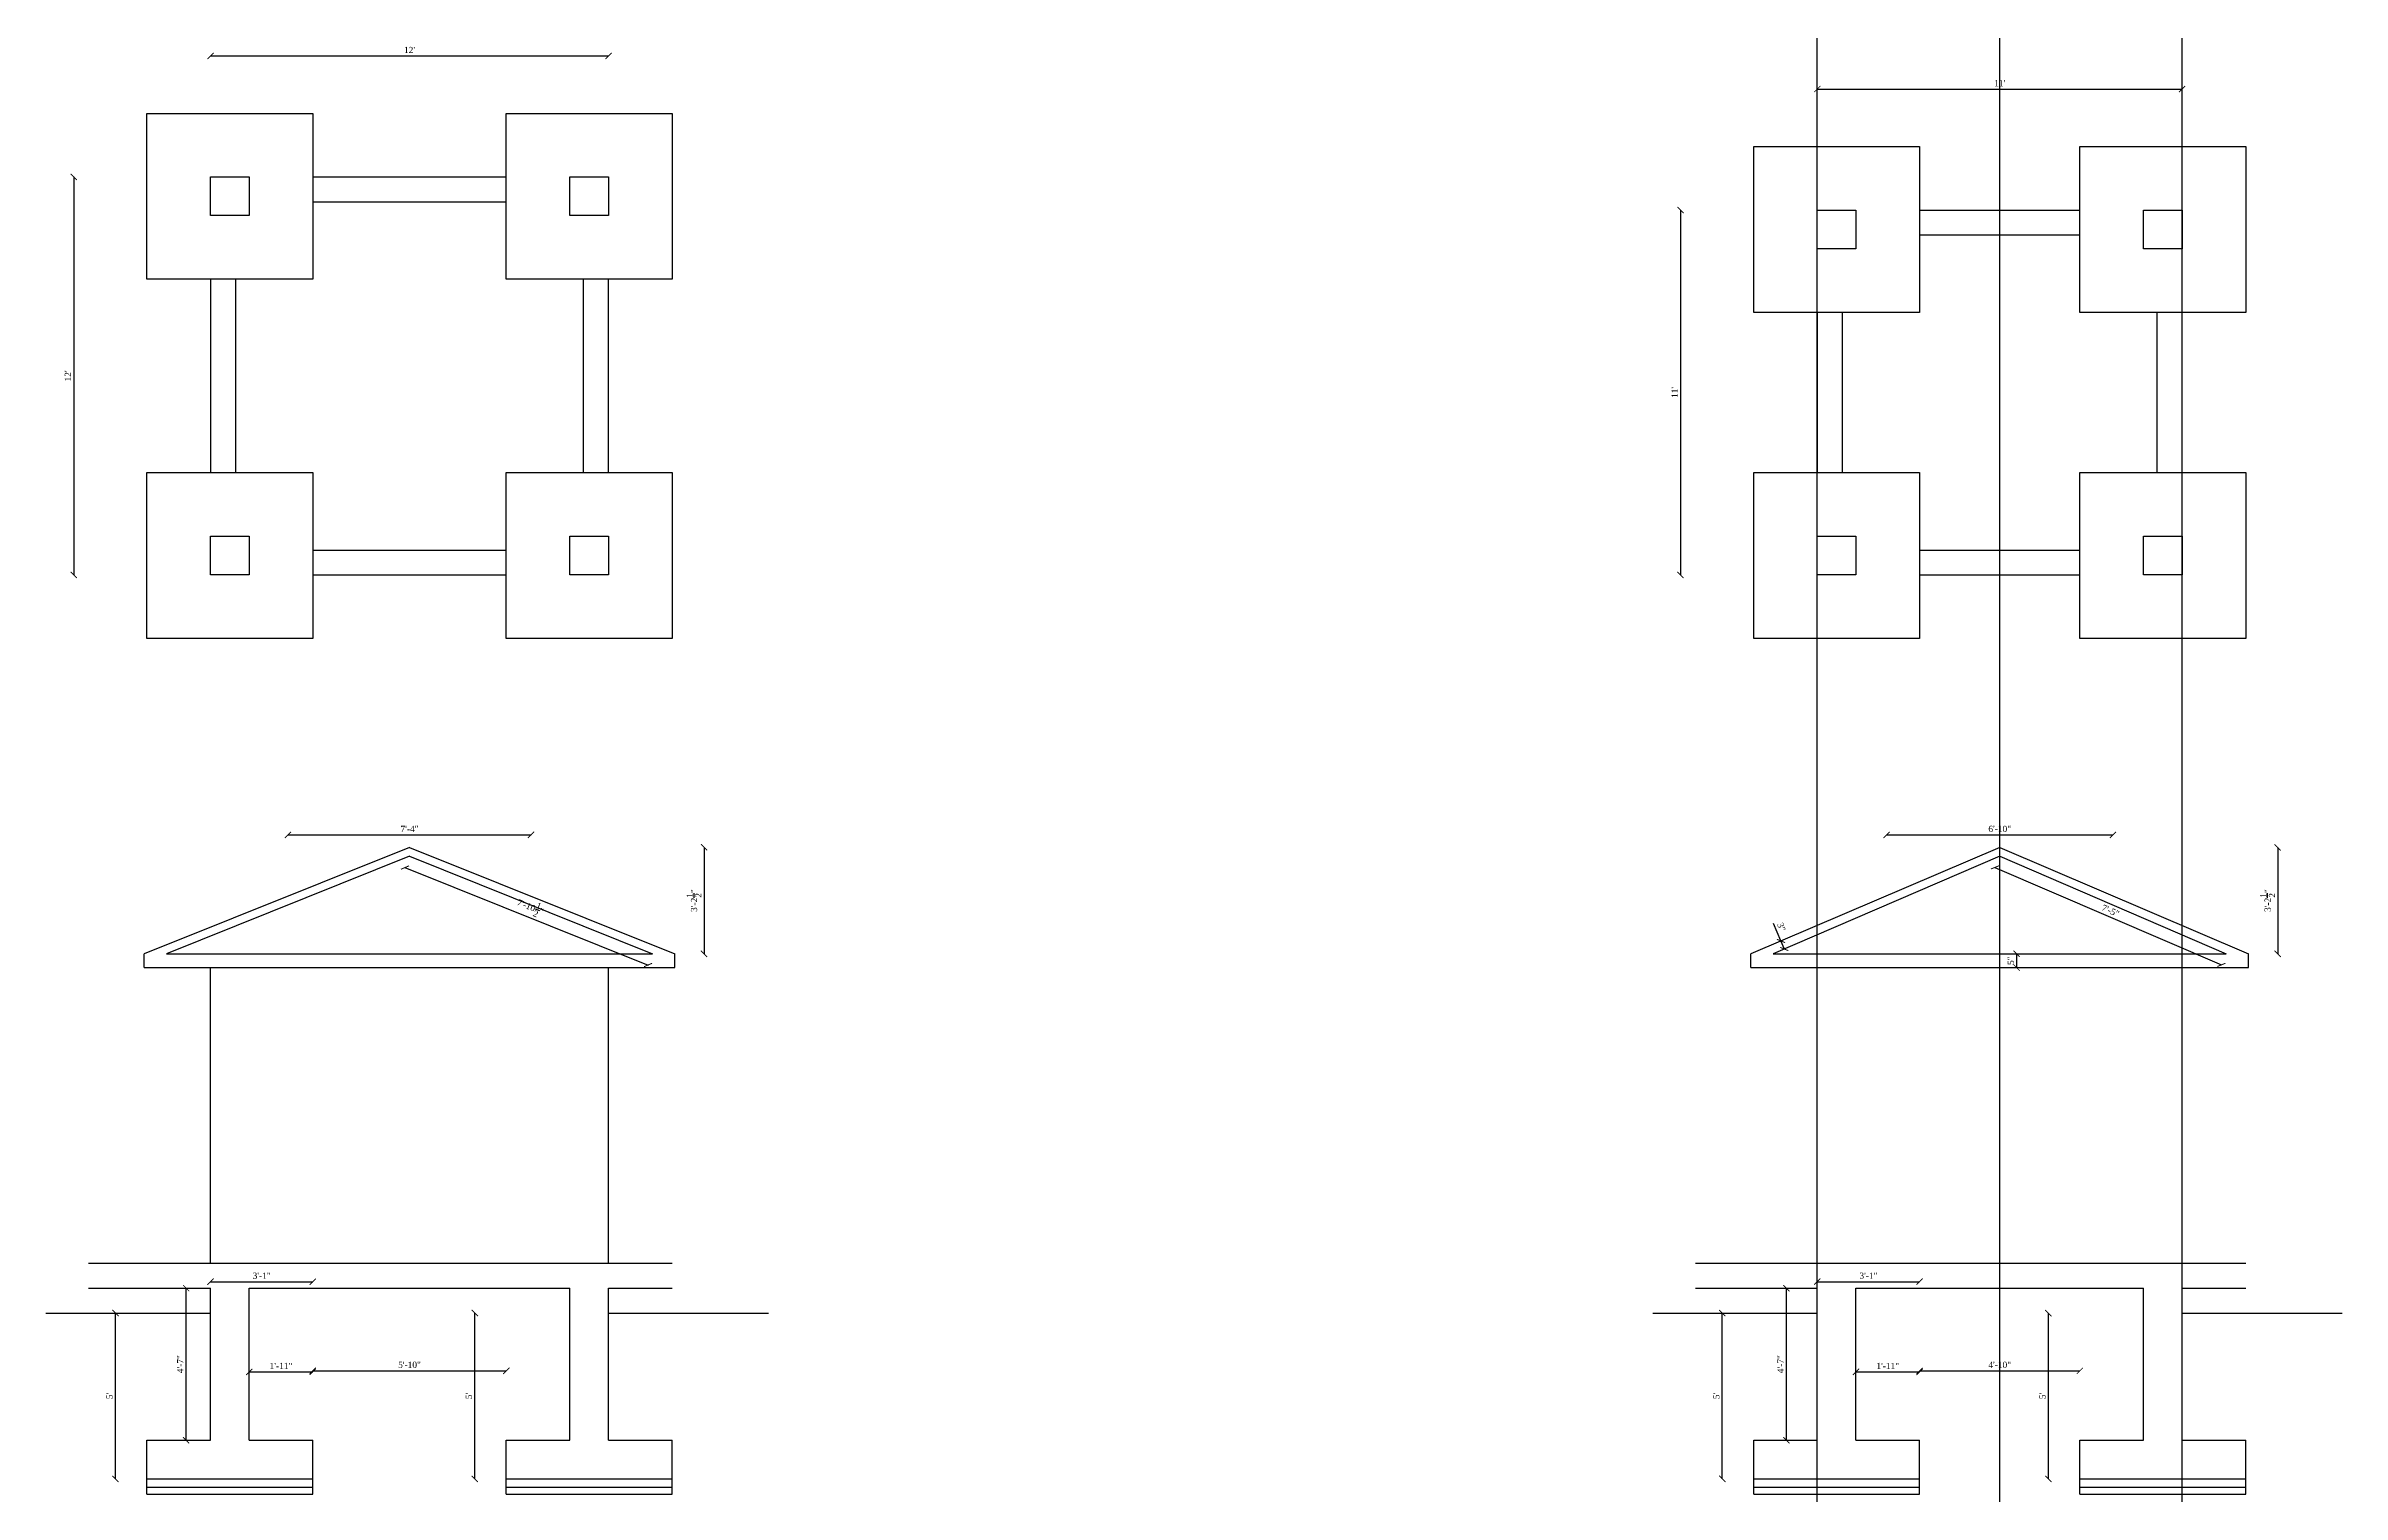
# Model space of a CAD drawing. Header units: inches. Extents: x 61882 to 62712, y -4829 to -4305.
import ezdxf

# ---------------------------------------------------------------- set-up
doc = ezdxf.new("R2010")
doc.units = ezdxf.units.IN
doc.header["$MEASUREMENT"] = 0
doc.layers.add('ELEVATION', color=6, linetype='Continuous', lineweight=30)
doc.styles.get("Standard").update_dxf_attribs({"font": 'times.ttf'})
doc.dimstyles.get("Standard").update_dxf_attribs({"dimtxt": 2.25, "dimasz": 2.25, "dimexe": 0.18, "dimexo": 0.0625, "dimgap": 1, "dimtad": 1, "dimdec": 1, "dimzin": 0, "dimdsep": 46, "dimlunit": 4, "dimtxsty": 'Standard', "dimblk": 'ARCHTICK', "dimcen": 0.09, "dimse1": 1, "dimse2": 1, "dimadec": 0, "dimazin": 0, "dimtfac": 1, "dimtdec": 1, "dimtofl": 0, "dimtmove": 0, "dimatfit": 3, "dimldrblk": 'ARCHTICK', "dimfxl": 1, "dimtolj": 1, "dimtzin": 0, "dimarcsym": 0})

# ---------------------------------------------------------------- blocks, each defined once
blk = doc.blocks.new('_ArchTick')
at = {"color": 0, "linetype": 'ByBlock', "const_width": 0.15}
blk.add_lwpolyline([(-0.5, -0.5), (0.5, 0.5)], dxfattribs=at)
blk = doc.blocks.new('*D672')
at = {"layer": 'Defpoints', "color": 0, "transparency": 16777216}
for p in [(62085.26, -4308.56), (61941.26, -4352.36), (62085.26, -4352.36)]:
    blk.add_point(p, dxfattribs=at)
at = {"layer": 'ELEVATION', "color": 0, "lineweight": -2, "transparency": 16777216}
blk.add_line((61941.26, -4308.56), (62085.26, -4308.56), dxfattribs=at)
at = {"layer": 'ELEVATION', "color": 0, "lineweight": -2, "transparency": 16777216, "xscale": 2.25, "yscale": 2.25, "zscale": 2.25, "rotation": 180}
blk.add_blockref('_ArchTick', (61941.26, -4308.56), dxfattribs=at)
at = {"layer": 'ELEVATION', "color": 0, "lineweight": -2, "transparency": 16777216, "xscale": 2.25, "yscale": 2.25, "zscale": 2.25}
blk.add_blockref('_ArchTick', (62085.26, -4308.56), dxfattribs=at)
at = {"layer": 'ELEVATION', "color": 0, "transparency": 16777216, "insert": (62013.26, -4306.43), "char_height": 2.25, "attachment_point": 5}
blk.add_mtext("\\A1;12'", dxfattribs=at)
blk = doc.blocks.new('*D673')
at = {"layer": 'Defpoints', "color": 0, "transparency": 16777216}
for p in [(61941.26, -4352.36), (61891.77, -4496.36), (61941.26, -4496.36)]:
    blk.add_point(p, dxfattribs=at)
at = {"layer": 'ELEVATION', "color": 0, "lineweight": -2, "transparency": 16777216}
blk.add_line((61891.77, -4352.36), (61891.77, -4496.36), dxfattribs=at)
at = {"layer": 'ELEVATION', "color": 0, "lineweight": -2, "transparency": 16777216, "xscale": 2.25, "yscale": 2.25, "zscale": 2.25}
for p, rotation in [((61891.77, -4352.36), 90), ((61891.77, -4496.36), 270)]:
    blk.add_blockref('_ArchTick', p, dxfattribs=dict(at, rotation=rotation))
at = {"layer": 'ELEVATION', "color": 0, "transparency": 16777216, "insert": (61889.65, -4424.36), "char_height": 2.25, "attachment_point": 5, "rotation": 90}
blk.add_mtext("\\A1;12'", dxfattribs=at)
blk = doc.blocks.new('*D674')
at = {"layer": 'Defpoints', "color": 0, "transparency": 16777216}
for p in [(61906.87, -4763.45), (61918.26, -4763.45), (61918.26, -4823.45)]:
    blk.add_point(p, dxfattribs=at)
at = {"layer": 'ELEVATION', "color": 0, "lineweight": -2, "transparency": 16777216}
blk.add_line((61906.87, -4823.45), (61906.87, -4763.45), dxfattribs=at)
at = {"layer": 'ELEVATION', "color": 0, "lineweight": -2, "transparency": 16777216, "xscale": 2.25, "yscale": 2.25, "zscale": 2.25}
for p, rotation in [((61906.87, -4763.45), 90), ((61906.87, -4823.45), 270)]:
    blk.add_blockref('_ArchTick', p, dxfattribs=dict(at, rotation=rotation))
at = {"layer": 'ELEVATION', "color": 0, "transparency": 16777216, "insert": (61904.72, -4793.45), "char_height": 2.25, "attachment_point": 5, "rotation": 90}
blk.add_mtext("\\A1;5'", dxfattribs=at)
blk = doc.blocks.new('*D675')
at = {"layer": 'Defpoints', "color": 0, "transparency": 16777216}
for p in [(62036.87, -4763.45), (62048.26, -4763.45), (62048.26, -4823.45)]:
    blk.add_point(p, dxfattribs=at)
at = {"layer": 'ELEVATION', "color": 0, "lineweight": -2, "transparency": 16777216}
blk.add_line((62036.87, -4823.45), (62036.87, -4763.45), dxfattribs=at)
at = {"layer": 'ELEVATION', "color": 0, "lineweight": -2, "transparency": 16777216, "xscale": 2.25, "yscale": 2.25, "zscale": 2.25}
for p, rotation in [((62036.87, -4763.45), 90), ((62036.87, -4823.45), 270)]:
    blk.add_blockref('_ArchTick', p, dxfattribs=dict(at, rotation=rotation))
at = {"layer": 'ELEVATION', "color": 0, "transparency": 16777216, "insert": (62034.72, -4793.45), "char_height": 2.25, "attachment_point": 5, "rotation": 90}
blk.add_mtext("\\A1;5'", dxfattribs=at)
blk = doc.blocks.new('*D676')
at = {"layer": 'Defpoints', "color": 0, "transparency": 16777216}
for p in [(62048.26, -4784.34), (61978.26, -4809.45), (62048.26, -4809.45)]:
    blk.add_point(p, dxfattribs=at)
at = {"layer": 'ELEVATION', "color": 0, "lineweight": -2, "transparency": 16777216}
blk.add_line((61978.26, -4784.34), (62048.26, -4784.34), dxfattribs=at)
at = {"layer": 'ELEVATION', "color": 0, "lineweight": -2, "transparency": 16777216, "xscale": 2.25, "yscale": 2.25, "zscale": 2.25, "rotation": 180}
blk.add_blockref('_ArchTick', (61978.26, -4784.34), dxfattribs=at)
at = {"layer": 'ELEVATION', "color": 0, "lineweight": -2, "transparency": 16777216, "xscale": 2.25, "yscale": 2.25, "zscale": 2.25}
blk.add_blockref('_ArchTick', (62048.26, -4784.34), dxfattribs=at)
at = {"layer": 'ELEVATION', "color": 0, "transparency": 16777216, "insert": (62013.26, -4782.19), "char_height": 2.25, "attachment_point": 5}
blk.add_mtext('\\A1;5\'-10"', dxfattribs=at)
blk = doc.blocks.new('*D677')
at = {"layer": 'Defpoints', "color": 0, "transparency": 16777216}
for p in [(61978.26, -4784.72), (61955.26, -4809.45), (61978.26, -4809.45)]:
    blk.add_point(p, dxfattribs=at)
at = {"layer": 'ELEVATION', "color": 0, "lineweight": -2, "transparency": 16777216}
blk.add_line((61955.26, -4784.72), (61978.26, -4784.72), dxfattribs=at)
at = {"layer": 'ELEVATION', "color": 0, "lineweight": -2, "transparency": 16777216, "xscale": 2.25, "yscale": 2.25, "zscale": 2.25, "rotation": 180}
blk.add_blockref('_ArchTick', (61955.26, -4784.72), dxfattribs=at)
at = {"layer": 'ELEVATION', "color": 0, "lineweight": -2, "transparency": 16777216, "xscale": 2.25, "yscale": 2.25, "zscale": 2.25}
blk.add_blockref('_ArchTick', (61978.26, -4784.72), dxfattribs=at)
at = {"layer": 'ELEVATION', "color": 0, "transparency": 16777216, "insert": (61966.76, -4782.59), "char_height": 2.25, "attachment_point": 5}
blk.add_mtext('\\A1;1\'-11"', dxfattribs=at)
blk = doc.blocks.new('*D678')
at = {"layer": 'Defpoints', "color": 0, "transparency": 16777216}
for p in [(61932.46, -4754.45), (61978.26, -4754.45), (61978.26, -4809.45)]:
    blk.add_point(p, dxfattribs=at)
at = {"layer": 'ELEVATION', "color": 0, "lineweight": -2, "transparency": 16777216}
blk.add_line((61932.46, -4809.45), (61932.46, -4754.45), dxfattribs=at)
at = {"layer": 'ELEVATION', "color": 0, "lineweight": -2, "transparency": 16777216, "xscale": 2.25, "yscale": 2.25, "zscale": 2.25}
for p, rotation in [((61932.46, -4754.45), 90), ((61932.46, -4809.45), 270)]:
    blk.add_blockref('_ArchTick', p, dxfattribs=dict(at, rotation=rotation))
at = {"layer": 'ELEVATION', "color": 0, "transparency": 16777216, "insert": (61930.31, -4781.95), "char_height": 2.25, "attachment_point": 5, "rotation": 90}
blk.add_mtext('\\A1;4\'-7"', dxfattribs=at)
blk = doc.blocks.new('*D679')
at = {"layer": 'Defpoints', "color": 0, "transparency": 16777216}
for p in [(61941.26, -4754.45), (61978.26, -4752.09), (61978.26, -4809.45)]:
    blk.add_point(p, dxfattribs=at)
at = {"layer": 'ELEVATION', "color": 0, "lineweight": -2, "transparency": 16777216}
blk.add_line((61941.26, -4752.09), (61978.26, -4752.09), dxfattribs=at)
at = {"layer": 'ELEVATION', "color": 0, "lineweight": -2, "transparency": 16777216, "xscale": 2.25, "yscale": 2.25, "zscale": 2.25, "rotation": 180}
blk.add_blockref('_ArchTick', (61941.26, -4752.09), dxfattribs=at)
at = {"layer": 'ELEVATION', "color": 0, "lineweight": -2, "transparency": 16777216, "xscale": 2.25, "yscale": 2.25, "zscale": 2.25}
blk.add_blockref('_ArchTick', (61978.26, -4752.09), dxfattribs=at)
at = {"layer": 'ELEVATION', "color": 0, "transparency": 16777216, "insert": (61959.76, -4749.95), "char_height": 2.25, "attachment_point": 5}
blk.add_mtext('\\A1;3\'-1"', dxfattribs=at)
blk = doc.blocks.new('*D680')
at = {"layer": 'Defpoints', "color": 0, "transparency": 16777216}
for p in [(62057.23, -4590.43), (61969.29, -4615.81), (62057.23, -4615.81)]:
    blk.add_point(p, dxfattribs=at)
at = {"layer": 'ELEVATION', "color": 0, "lineweight": -2, "transparency": 16777216}
blk.add_line((61969.29, -4590.43), (62057.23, -4590.43), dxfattribs=at)
at = {"layer": 'ELEVATION', "color": 0, "lineweight": -2, "transparency": 16777216, "xscale": 2.25, "yscale": 2.25, "zscale": 2.25, "rotation": 180}
blk.add_blockref('_ArchTick', (61969.29, -4590.43), dxfattribs=at)
at = {"layer": 'ELEVATION', "color": 0, "lineweight": -2, "transparency": 16777216, "xscale": 2.25, "yscale": 2.25, "zscale": 2.25}
blk.add_blockref('_ArchTick', (62057.23, -4590.43), dxfattribs=at)
at = {"layer": 'ELEVATION', "color": 0, "transparency": 16777216, "insert": (62013.26, -4588.28), "char_height": 2.25, "attachment_point": 5}
blk.add_mtext('\\A1;7\'-4"', dxfattribs=at)
blk = doc.blocks.new('*D681')
at = {"layer": 'Defpoints', "color": 0, "transparency": 16777216}
for p in [(62013.26, -4594.95), (62013.26, -4633.45), (62119.83, -4633.45)]:
    blk.add_point(p, dxfattribs=at)
at = {"layer": 'ELEVATION', "color": 0, "lineweight": -2, "transparency": 16777216}
blk.add_line((62119.83, -4594.95), (62119.83, -4633.45), dxfattribs=at)
at = {"layer": 'ELEVATION', "color": 0, "lineweight": -2, "transparency": 16777216, "xscale": 2.25, "yscale": 2.25, "zscale": 2.25}
for p, rotation in [((62119.83, -4594.95), 90), ((62119.83, -4633.45), 270)]:
    blk.add_blockref('_ArchTick', p, dxfattribs=dict(at, rotation=rotation))
at = {"layer": 'ELEVATION', "color": 0, "transparency": 16777216, "insert": (62116.19, -4614.2), "char_height": 2.25, "attachment_point": 5, "rotation": 90}
blk.add_mtext('\\A1;3\'-2{\\H1x;\\S1/2;}"', dxfattribs=at)
blk = doc.blocks.new('*D682')
at = {"layer": 'Defpoints', "color": 0, "transparency": 16777216}
for p in [(62013.26, -4598.18), (62101.2, -4633.45), (62099.56, -4637.51)]:
    blk.add_point(p, dxfattribs=at)
at = {"layer": 'ELEVATION', "color": 0, "lineweight": -2, "transparency": 16777216}
blk.add_line((62011.62, -4602.25), (62099.56, -4637.51), dxfattribs=at)
at = {"layer": 'ELEVATION', "color": 0, "lineweight": -2, "transparency": 16777216, "xscale": 2.25, "yscale": 2.25, "zscale": 2.25}
for p, rotation in [((62011.62, -4602.25), 158.1471580503442), ((62099.56, -4637.51), 338.1471580503442)]:
    blk.add_blockref('_ArchTick', p, dxfattribs=dict(at, rotation=rotation))
at = {"layer": 'ELEVATION', "color": 0, "transparency": 16777216, "insert": (62056.95, -4616.5), "char_height": 2.25, "attachment_point": 5, "rotation": 338.14716}
blk.add_mtext('\\A1;7\'-10{\\H1x;\\S1/2;}"', dxfattribs=at)
blk = doc.blocks.new('*D686')
at = {"layer": 'Defpoints', "color": 0, "transparency": 16777216}
for p in [(62654.6, -4320.56), (62522.6, -4364.36), (62654.6, -4364.36)]:
    blk.add_point(p, dxfattribs=at)
at = {"layer": 'ELEVATION', "color": 0, "lineweight": -2, "transparency": 16777216}
blk.add_line((62522.6, -4320.56), (62654.6, -4320.56), dxfattribs=at)
at = {"layer": 'ELEVATION', "color": 0, "lineweight": -2, "transparency": 16777216, "xscale": 2.25, "yscale": 2.25, "zscale": 2.25, "rotation": 180}
blk.add_blockref('_ArchTick', (62522.6, -4320.56), dxfattribs=at)
at = {"layer": 'ELEVATION', "color": 0, "lineweight": -2, "transparency": 16777216, "xscale": 2.25, "yscale": 2.25, "zscale": 2.25}
blk.add_blockref('_ArchTick', (62654.6, -4320.56), dxfattribs=at)
at = {"layer": 'ELEVATION', "color": 0, "transparency": 16777216, "insert": (62588.6, -4318.43), "char_height": 2.25, "attachment_point": 5}
blk.add_mtext("\\A1;11'", dxfattribs=at)
blk = doc.blocks.new('*D687')
at = {"layer": 'Defpoints', "color": 0, "transparency": 16777216}
for p in [(62522.6, -4364.36), (62473.11, -4496.36), (62522.6, -4496.36)]:
    blk.add_point(p, dxfattribs=at)
at = {"layer": 'ELEVATION', "color": 0, "lineweight": -2, "transparency": 16777216}
blk.add_line((62473.11, -4364.36), (62473.11, -4496.36), dxfattribs=at)
at = {"layer": 'ELEVATION', "color": 0, "lineweight": -2, "transparency": 16777216, "xscale": 2.25, "yscale": 2.25, "zscale": 2.25}
for p, rotation in [((62473.11, -4364.36), 90), ((62473.11, -4496.36), 270)]:
    blk.add_blockref('_ArchTick', p, dxfattribs=dict(at, rotation=rotation))
at = {"layer": 'ELEVATION', "color": 0, "transparency": 16777216, "insert": (62470.99, -4430.36), "char_height": 2.25, "attachment_point": 5, "rotation": 90}
blk.add_mtext("\\A1;11'", dxfattribs=at)
blk = doc.blocks.new('*D683')
at = {"layer": 'Defpoints', "color": 0, "transparency": 16777216}
for p in [(62488.21, -4763.45), (62499.6, -4763.45), (62499.6, -4823.45)]:
    blk.add_point(p, dxfattribs=at)
at = {"layer": 'ELEVATION', "color": 0, "lineweight": -2, "transparency": 16777216}
blk.add_line((62488.21, -4823.45), (62488.21, -4763.45), dxfattribs=at)
at = {"layer": 'ELEVATION', "color": 0, "lineweight": -2, "transparency": 16777216, "xscale": 2.25, "yscale": 2.25, "zscale": 2.25}
for p, rotation in [((62488.21, -4763.45), 90), ((62488.21, -4823.45), 270)]:
    blk.add_blockref('_ArchTick', p, dxfattribs=dict(at, rotation=rotation))
at = {"layer": 'ELEVATION', "color": 0, "transparency": 16777216, "insert": (62486.07, -4793.45), "char_height": 2.25, "attachment_point": 5, "rotation": 90}
blk.add_mtext("\\A1;5'", dxfattribs=at)
blk = doc.blocks.new('*D684')
at = {"layer": 'Defpoints', "color": 0, "transparency": 16777216}
for p in [(62606.21, -4763.45), (62617.6, -4763.45), (62617.6, -4823.45)]:
    blk.add_point(p, dxfattribs=at)
at = {"layer": 'ELEVATION', "color": 0, "lineweight": -2, "transparency": 16777216}
blk.add_line((62606.21, -4823.45), (62606.21, -4763.45), dxfattribs=at)
at = {"layer": 'ELEVATION', "color": 0, "lineweight": -2, "transparency": 16777216, "xscale": 2.25, "yscale": 2.25, "zscale": 2.25}
for p, rotation in [((62606.21, -4763.45), 90), ((62606.21, -4823.45), 270)]:
    blk.add_blockref('_ArchTick', p, dxfattribs=dict(at, rotation=rotation))
at = {"layer": 'ELEVATION', "color": 0, "transparency": 16777216, "insert": (62604.07, -4793.45), "char_height": 2.25, "attachment_point": 5, "rotation": 90}
blk.add_mtext("\\A1;5'", dxfattribs=at)
blk = doc.blocks.new('*D685')
at = {"layer": 'Defpoints', "color": 0, "transparency": 16777216}
for p in [(62617.6, -4784.34), (62559.6, -4809.45), (62617.6, -4809.45)]:
    blk.add_point(p, dxfattribs=at)
at = {"layer": 'ELEVATION', "color": 0, "lineweight": -2, "transparency": 16777216}
blk.add_line((62559.6, -4784.34), (62617.6, -4784.34), dxfattribs=at)
at = {"layer": 'ELEVATION', "color": 0, "lineweight": -2, "transparency": 16777216, "xscale": 2.25, "yscale": 2.25, "zscale": 2.25, "rotation": 180}
blk.add_blockref('_ArchTick', (62559.6, -4784.34), dxfattribs=at)
at = {"layer": 'ELEVATION', "color": 0, "lineweight": -2, "transparency": 16777216, "xscale": 2.25, "yscale": 2.25, "zscale": 2.25}
blk.add_blockref('_ArchTick', (62617.6, -4784.34), dxfattribs=at)
at = {"layer": 'ELEVATION', "color": 0, "transparency": 16777216, "insert": (62588.6, -4782.19), "char_height": 2.25, "attachment_point": 5}
blk.add_mtext('\\A1;4\'-10"', dxfattribs=at)
blk = doc.blocks.new('*D688')
at = {"layer": 'Defpoints', "color": 0, "transparency": 16777216}
for p in [(62559.6, -4784.72), (62536.6, -4809.45), (62559.6, -4809.45)]:
    blk.add_point(p, dxfattribs=at)
at = {"layer": 'ELEVATION', "color": 0, "lineweight": -2, "transparency": 16777216}
blk.add_line((62536.6, -4784.72), (62559.6, -4784.72), dxfattribs=at)
at = {"layer": 'ELEVATION', "color": 0, "lineweight": -2, "transparency": 16777216, "xscale": 2.25, "yscale": 2.25, "zscale": 2.25, "rotation": 180}
blk.add_blockref('_ArchTick', (62536.6, -4784.72), dxfattribs=at)
at = {"layer": 'ELEVATION', "color": 0, "lineweight": -2, "transparency": 16777216, "xscale": 2.25, "yscale": 2.25, "zscale": 2.25}
blk.add_blockref('_ArchTick', (62559.6, -4784.72), dxfattribs=at)
at = {"layer": 'ELEVATION', "color": 0, "transparency": 16777216, "insert": (62548.1, -4782.59), "char_height": 2.25, "attachment_point": 5}
blk.add_mtext('\\A1;1\'-11"', dxfattribs=at)
blk = doc.blocks.new('*D689')
at = {"layer": 'Defpoints', "color": 0, "transparency": 16777216}
for p in [(62511.42, -4754.45), (62557.22, -4754.45), (62559.6, -4809.45)]:
    blk.add_point(p, dxfattribs=at)
at = {"layer": 'ELEVATION', "color": 0, "lineweight": -2, "transparency": 16777216}
blk.add_line((62511.42, -4809.45), (62511.42, -4754.45), dxfattribs=at)
at = {"layer": 'ELEVATION', "color": 0, "lineweight": -2, "transparency": 16777216, "xscale": 2.25, "yscale": 2.25, "zscale": 2.25}
for p, rotation in [((62511.42, -4754.45), 90), ((62511.42, -4809.45), 270)]:
    blk.add_blockref('_ArchTick', p, dxfattribs=dict(at, rotation=rotation))
at = {"layer": 'ELEVATION', "color": 0, "transparency": 16777216, "insert": (62509.27, -4781.95), "char_height": 2.25, "attachment_point": 5, "rotation": 90}
blk.add_mtext('\\A1;4\'-7"', dxfattribs=at)
blk = doc.blocks.new('*D690')
at = {"layer": 'Defpoints', "color": 0, "transparency": 16777216}
for p in [(62522.6, -4754.45), (62559.6, -4752.09), (62559.6, -4809.45)]:
    blk.add_point(p, dxfattribs=at)
at = {"layer": 'ELEVATION', "color": 0, "lineweight": -2, "transparency": 16777216}
blk.add_line((62522.6, -4752.09), (62559.6, -4752.09), dxfattribs=at)
at = {"layer": 'ELEVATION', "color": 0, "lineweight": -2, "transparency": 16777216, "xscale": 2.25, "yscale": 2.25, "zscale": 2.25, "rotation": 180}
blk.add_blockref('_ArchTick', (62522.6, -4752.09), dxfattribs=at)
at = {"layer": 'ELEVATION', "color": 0, "lineweight": -2, "transparency": 16777216, "xscale": 2.25, "yscale": 2.25, "zscale": 2.25}
blk.add_blockref('_ArchTick', (62559.6, -4752.09), dxfattribs=at)
at = {"layer": 'ELEVATION', "color": 0, "transparency": 16777216, "insert": (62541.1, -4749.95), "char_height": 2.25, "attachment_point": 5}
blk.add_mtext('\\A1;3\'-1"', dxfattribs=at)
blk = doc.blocks.new('*D691')
at = {"layer": 'Defpoints', "color": 0, "transparency": 16777216}
for p in [(62629.57, -4590.43), (62547.63, -4615.81), (62629.57, -4615.81)]:
    blk.add_point(p, dxfattribs=at)
at = {"layer": 'ELEVATION', "color": 0, "lineweight": -2, "transparency": 16777216}
blk.add_line((62547.63, -4590.43), (62629.57, -4590.43), dxfattribs=at)
at = {"layer": 'ELEVATION', "color": 0, "lineweight": -2, "transparency": 16777216, "xscale": 2.25, "yscale": 2.25, "zscale": 2.25, "rotation": 180}
blk.add_blockref('_ArchTick', (62547.63, -4590.43), dxfattribs=at)
at = {"layer": 'ELEVATION', "color": 0, "lineweight": -2, "transparency": 16777216, "xscale": 2.25, "yscale": 2.25, "zscale": 2.25}
blk.add_blockref('_ArchTick', (62629.57, -4590.43), dxfattribs=at)
at = {"layer": 'ELEVATION', "color": 0, "transparency": 16777216, "insert": (62588.6, -4588.29), "char_height": 2.25, "attachment_point": 5}
blk.add_mtext('\\A1;6\'-10"', dxfattribs=at)
blk = doc.blocks.new('*D692')
at = {"layer": 'Defpoints', "color": 0, "transparency": 16777216}
for p in [(62588.6, -4594.95), (62588.6, -4633.45), (62689.17, -4633.45)]:
    blk.add_point(p, dxfattribs=at)
at = {"layer": 'ELEVATION', "color": 0, "lineweight": -2, "transparency": 16777216}
blk.add_line((62689.17, -4594.95), (62689.17, -4633.45), dxfattribs=at)
at = {"layer": 'ELEVATION', "color": 0, "lineweight": -2, "transparency": 16777216, "xscale": 2.25, "yscale": 2.25, "zscale": 2.25}
for p, rotation in [((62689.17, -4594.95), 90), ((62689.17, -4633.45), 270)]:
    blk.add_blockref('_ArchTick', p, dxfattribs=dict(at, rotation=rotation))
at = {"layer": 'ELEVATION', "color": 0, "transparency": 16777216, "insert": (62685.53, -4614.2), "char_height": 2.25, "attachment_point": 5, "rotation": 90}
blk.add_mtext('\\A1;3\'-2{\\H1x;\\S1/2;}"', dxfattribs=at)
blk = doc.blocks.new('*D693')
at = {"layer": 'Defpoints', "color": 0, "transparency": 16777216}
for p in [(62588.6, -4598.18), (62670.54, -4633.45), (62668.81, -4637.47)]:
    blk.add_point(p, dxfattribs=at)
at = {"layer": 'ELEVATION', "color": 0, "lineweight": -2, "transparency": 16777216}
blk.add_line((62586.87, -4602.2), (62668.81, -4637.47), dxfattribs=at)
at = {"layer": 'ELEVATION', "color": 0, "lineweight": -2, "transparency": 16777216, "xscale": 2.25, "yscale": 2.25, "zscale": 2.25}
for p, rotation in [((62586.87, -4602.2), 156.7125912632151), ((62668.81, -4637.47), 336.7125912632151)]:
    blk.add_blockref('_ArchTick', p, dxfattribs=dict(at, rotation=rotation))
at = {"layer": 'ELEVATION', "color": 0, "transparency": 16777216, "insert": (62628.69, -4617.86), "char_height": 2.25, "attachment_point": 5, "rotation": 336.71259}
blk.add_mtext('\\A1;7\'-5"', dxfattribs=at)
blk = doc.blocks.new('*D694')
at = {"layer": 'Defpoints', "color": 0, "transparency": 16777216}
for p in [(62505.41, -4630.53), (62506.66, -4633.45), (62509.44, -4628.81)]:
    blk.add_point(p, dxfattribs=at)
at = {"layer": 'ELEVATION', "color": 0, "lineweight": -2, "transparency": 16777216}
for p, q in [((62509.44, -4628.81), (62506.72, -4622.46)), ((62510.68, -4631.73), (62509.44, -4628.81))]:
    blk.add_line(p, q, dxfattribs=at)
at = {"layer": 'ELEVATION', "color": 0, "lineweight": -2, "transparency": 16777216, "xscale": 2.25, "yscale": 2.25, "zscale": 2.25}
for p, rotation in [((62509.44, -4628.81), 113.1601627664272), ((62510.68, -4631.73), 293.1601627664273)]:
    blk.add_blockref('_ArchTick', p, dxfattribs=dict(at, rotation=rotation))
at = {"layer": 'ELEVATION', "color": 0, "transparency": 16777216, "insert": (62509.61, -4623.76), "char_height": 2.25, "attachment_point": 5, "rotation": 293.16016}
blk.add_mtext('\\A1;3"', dxfattribs=at)
blk = doc.blocks.new('*D695')
at = {"layer": 'Defpoints', "color": 0, "transparency": 16777216}
for p in [(62588.6, -4633.45), (62588.6, -4638.45), (62594.71, -4638.45)]:
    blk.add_point(p, dxfattribs=at)
at = {"layer": 'ELEVATION', "color": 0, "lineweight": -2, "transparency": 16777216}
blk.add_line((62594.71, -4633.45), (62594.71, -4638.45), dxfattribs=at)
at = {"layer": 'ELEVATION', "color": 0, "lineweight": -2, "transparency": 16777216, "xscale": 2.25, "yscale": 2.25, "zscale": 2.25}
for p, rotation in [((62594.71, -4633.45), 90), ((62594.71, -4638.45), 270)]:
    blk.add_blockref('_ArchTick', p, dxfattribs=dict(at, rotation=rotation))
at = {"layer": 'ELEVATION', "color": 0, "transparency": 16777216, "insert": (62592.57, -4635.95), "char_height": 2.25, "attachment_point": 5, "rotation": 90}
blk.add_mtext('\\A1;5"', dxfattribs=at)

msp = doc.modelspace()

# ---------------------------------------------------------------- linework, layer by layer
at = {"layer": 'ELEVATION'}
for p, q in [((61978.26, -4352.36), (62048.26, -4352.36)), ((61978.26, -4361.36), (62048.26, -4361.36)), ((62559.6, -4364.36), (62617.6, -4364.36)), ((62559.6, -4373.36), (62617.6, -4373.36)), ((61941.26, -4389.36), (61941.26, -4459.36)), ((61950.26, -4389.36), (61950.26, -4459.36)), ((62076.26, -4459.36), (62076.26, -4389.36)), ((62085.26, -4459.36), (62085.26, -4389.36)), ((62522.6, -4401.36), (62522.6, -4459.36)), ((62531.6, -4401.36), (62531.6, -4459.36)), ((62645.6, -4459.36), (62645.6, -4401.36)), ((62654.6, -4459.36), (62654.6, -4401.36)), ((61978.26, -4487.36), (62048.26, -4487.36)), ((62559.6, -4487.36), (62617.6, -4487.36)), ((61978.26, -4496.36), (62048.26, -4496.36)), ((62559.6, -4496.36), (62617.6, -4496.36)), ((62013.26, -4594.95), (61917.26, -4633.45)), ((62013.26, -4598.18), (61925.31, -4633.45)), ((62013.26, -4594.95), (62109.26, -4633.45)), ((62013.26, -4598.18), (62101.2, -4633.45)), ((62588.6, -4594.95), (62498.6, -4633.45)), ((62588.6, -4598.18), (62506.66, -4633.45)), ((62588.6, -4594.95), (62678.6, -4633.45)), ((62588.6, -4598.18), (62670.54, -4633.45)), ((61917.26, -4638.45), (61917.26, -4633.45)), ((61925.31, -4633.45), (62101.2, -4633.45)), ((62109.26, -4638.45), (62109.26, -4633.45)), ((62498.6, -4638.45), (62498.6, -4633.45)), ((62506.66, -4633.45), (62670.54, -4633.45)), ((62678.6, -4638.45), (62678.6, -4633.45)), ((61917.26, -4638.45), (62109.26, -4638.45)), ((61941.26, -4745.45), (61941.26, -4638.45)), ((62085.26, -4745.45), (62085.26, -4638.45)), ((62498.6, -4638.45), (62678.6, -4638.45)), ((62522.6, -4745.45), (62522.6, -4638.45)), ((62654.6, -4745.45), (62654.6, -4638.45)), ((61897.14, -4745.45), (62108.26, -4745.45)), ((62478.49, -4745.45), (62677.6, -4745.45)), ((61897.14, -4754.45), (61941.26, -4754.45)), ((61941.26, -4809.45), (61941.26, -4754.45)), ((61955.26, -4809.45), (61955.26, -4754.45)), ((61955.26, -4754.45), (62071.26, -4754.45)), ((62071.26, -4809.45), (62071.26, -4754.45)), ((62085.26, -4809.45), (62085.26, -4754.45)), ((62085.26, -4754.45), (62108.26, -4754.45)), ((62478.49, -4754.45), (62522.6, -4754.45)), ((62522.6, -4809.45), (62522.6, -4754.45)), ((62536.6, -4754.45), (62640.6, -4754.45)), ((62536.6, -4809.45), (62536.6, -4754.45)), ((62640.6, -4809.45), (62640.6, -4754.45)), ((62654.6, -4754.45), (62677.6, -4754.45)), ((62654.6, -4809.45), (62654.6, -4754.45)), ((61881.71, -4763.45), (61941.26, -4763.45)), ((62085.26, -4763.45), (62143.12, -4763.45)), ((62463.06, -4763.45), (62522.6, -4763.45)), ((62654.6, -4763.45), (62712.47, -4763.45)), ((61918.26, -4809.45), (61941.26, -4809.45)), ((61918.26, -4823.45), (61918.26, -4809.45)), ((61955.26, -4809.45), (61978.26, -4809.45)), ((61978.26, -4823.45), (61978.26, -4809.45)), ((62048.26, -4809.45), (62071.26, -4809.45)), ((62048.26, -4823.45), (62048.26, -4809.45)), ((62085.26, -4809.45), (62108.26, -4809.45)), ((62108.26, -4823.45), (62108.26, -4809.45)), ((62499.6, -4809.45), (62522.6, -4809.45)), ((62499.6, -4823.45), (62499.6, -4809.45)), ((62536.6, -4809.45), (62559.6, -4809.45)), ((62559.6, -4823.45), (62559.6, -4809.45)), ((62617.6, -4809.45), (62640.6, -4809.45)), ((62617.6, -4823.45), (62617.6, -4809.45)), ((62654.6, -4809.45), (62677.6, -4809.45)), ((62677.6, -4823.45), (62677.6, -4809.45)), ((61918.26, -4823.45), (61978.26, -4823.45)), ((61918.26, -4828.95), (61918.26, -4823.45)), ((61918.26, -4826.45), (61978.26, -4826.45)), ((61978.26, -4828.95), (61978.26, -4823.45)), ((62048.26, -4823.45), (62108.26, -4823.45)), ((62048.26, -4828.95), (62048.26, -4823.45)), ((62048.26, -4826.45), (62108.26, -4826.45)), ((62108.26, -4828.95), (62108.26, -4823.45)), ((62499.6, -4823.45), (62559.6, -4823.45)), ((62499.6, -4828.95), (62499.6, -4823.45)), ((62499.6, -4826.45), (62559.6, -4826.45)), ((62559.6, -4828.95), (62559.6, -4823.45)), ((62617.6, -4823.45), (62677.6, -4823.45)), ((62617.6, -4828.95), (62617.6, -4823.45)), ((62617.6, -4826.45), (62677.6, -4826.45)), ((62677.6, -4828.95), (62677.6, -4823.45)), ((61918.26, -4828.95), (61978.26, -4828.95)), ((62048.26, -4828.95), (62108.26, -4828.95)), ((62499.6, -4828.95), (62559.6, -4828.95)), ((62617.6, -4828.95), (62677.6, -4828.95))]:
    msp.add_line(p, q, dxfattribs=at)
for p in [(62522.6, -4371.36), (62588.6, -4373.36), (62654.6, -4371.36)]:
    msp.add_xline(p, (0, 1), dxfattribs=at)
for points in [[(61918.26, -4329.36), (61978.26, -4329.36), (61978.26, -4389.36), (61918.26, -4389.36)], [(62048.26, -4329.36), (62108.26, -4329.36), (62108.26, -4389.36), (62048.26, -4389.36)], [(62499.6, -4341.36), (62559.6, -4341.36), (62559.6, -4401.36), (62499.6, -4401.36)], [(62617.6, -4341.36), (62677.6, -4341.36), (62677.6, -4401.36), (62617.6, -4401.36)], [(61941.26, -4352.36), (61955.26, -4352.36), (61955.26, -4366.36), (61941.26, -4366.36)], [(62071.26, -4352.36), (62085.26, -4352.36), (62085.26, -4366.36), (62071.26, -4366.36)], [(62522.6, -4364.36), (62536.6, -4364.36), (62536.6, -4378.36), (62522.6, -4378.36)], [(62640.6, -4364.36), (62654.6, -4364.36), (62654.6, -4378.36), (62640.6, -4378.36)], [(61918.26, -4459.36), (61978.26, -4459.36), (61978.26, -4519.36), (61918.26, -4519.36)], [(62048.26, -4459.36), (62108.26, -4459.36), (62108.26, -4519.36), (62048.26, -4519.36)], [(62499.6, -4459.36), (62559.6, -4459.36), (62559.6, -4519.36), (62499.6, -4519.36)], [(62617.6, -4459.36), (62677.6, -4459.36), (62677.6, -4519.36), (62617.6, -4519.36)], [(61941.26, -4482.36), (61955.26, -4482.36), (61955.26, -4496.36), (61941.26, -4496.36)], [(62071.26, -4482.36), (62085.26, -4482.36), (62085.26, -4496.36), (62071.26, -4496.36)], [(62522.6, -4482.36), (62536.6, -4482.36), (62536.6, -4496.36), (62522.6, -4496.36)], [(62640.6, -4482.36), (62654.6, -4482.36), (62654.6, -4496.36), (62640.6, -4496.36)]]:
    msp.add_lwpolyline(points, close=True, dxfattribs=at)

# ---------------------------------------------------------------- dimensions: what is measured, and where the dimension line sits
for base, p1, p2, picture, middle in [((62085.26, -4308.56), (61941.26, -4352.36), (62085.26, -4352.36), '*D672', (62013.26, -4306.43)), ((62654.6, -4320.56), (62522.6, -4364.36), (62654.6, -4364.36), '*D686', (62588.6, -4318.43)), ((62057.23, -4590.43), (61969.29, -4615.81), (62057.23, -4615.81), '*D680', (62013.26, -4588.28)), ((62629.57, -4590.43), (62547.63, -4615.81), (62629.57, -4615.81), '*D691', (62588.6, -4588.29)), ((61978.26, -4752.09), (61941.26, -4754.45), (61978.26, -4809.45), '*D679', (61959.76, -4749.95)), ((62559.6, -4752.09), (62522.6, -4754.45), (62559.6, -4809.45), '*D690', (62541.1, -4749.95)), ((61978.26, -4784.72), (61955.26, -4809.45), (61978.26, -4809.45), '*D677', (61966.76, -4782.59)), ((62048.26, -4784.34), (61978.26, -4809.45), (62048.26, -4809.45), '*D676', (62013.26, -4782.19)), ((62559.6, -4784.72), (62536.6, -4809.45), (62559.6, -4809.45), '*D688', (62548.1, -4782.59)), ((62617.6, -4784.34), (62559.6, -4809.45), (62617.6, -4809.45), '*D685', (62588.6, -4782.19))]:
    dim = msp.add_linear_dim(base=base, p1=p1, p2=p2, dimstyle='Standard', dxfattribs=at)
    dim.commit()
    dim.dimension.update_dxf_attribs({"geometry": picture, "text_midpoint": middle})
for base, p1, p2, picture, middle in [((61891.77, -4496.36), (61941.26, -4352.36), (61941.26, -4496.36), '*D673', (61889.65, -4424.36)), ((62473.11, -4496.36), (62522.6, -4364.36), (62522.6, -4496.36), '*D687', (62470.99, -4430.36)), ((62119.83, -4633.45), (62013.26, -4594.95), (62013.26, -4633.45), '*D681', (62116.19, -4614.2)), ((62689.17, -4633.45), (62588.6, -4594.95), (62588.6, -4633.45), '*D692', (62685.53, -4614.2)), ((62594.71, -4638.45), (62588.6, -4633.45), (62588.6, -4638.45), '*D695', (62592.57, -4635.95)), ((61932.46, -4754.45), (61978.26, -4809.45), (61978.26, -4754.45), '*D678', (61930.31, -4781.95)), ((62511.42, -4754.45), (62559.6, -4809.45), (62557.22, -4754.45), '*D689', (62509.27, -4781.95)), ((61906.87, -4763.45), (61918.26, -4823.45), (61918.26, -4763.45), '*D674', (61904.72, -4793.45)), ((62036.87, -4763.45), (62048.26, -4823.45), (62048.26, -4763.45), '*D675', (62034.72, -4793.45)), ((62488.21, -4763.45), (62499.6, -4823.45), (62499.6, -4763.45), '*D683', (62486.07, -4793.45)), ((62606.21, -4763.45), (62617.6, -4823.45), (62617.6, -4763.45), '*D684', (62604.07, -4793.45))]:
    dim = msp.add_linear_dim(base=base, p1=p1, p2=p2, angle=90, dimstyle='Standard', dxfattribs=at)
    dim.commit()
    dim.dimension.update_dxf_attribs({"geometry": picture, "text_midpoint": middle})
for p1, p2, picture, middle in [((62013.26, -4598.18), (62101.2, -4633.45), '*D682', (62056.95, -4616.5)), ((62588.6, -4598.18), (62670.54, -4633.45), '*D693', (62628.69, -4617.86)), ((62506.66, -4633.45), (62505.41, -4630.53), '*D694', (62509.61, -4623.76))]:
    dim = msp.add_aligned_dim(p1=p1, p2=p2, distance=-4.38, dimstyle='Standard', dxfattribs=at)
    dim.commit()
    dim.dimension.update_dxf_attribs({"geometry": picture, "text_midpoint": middle})

doc.saveas('drawing.dxf')
